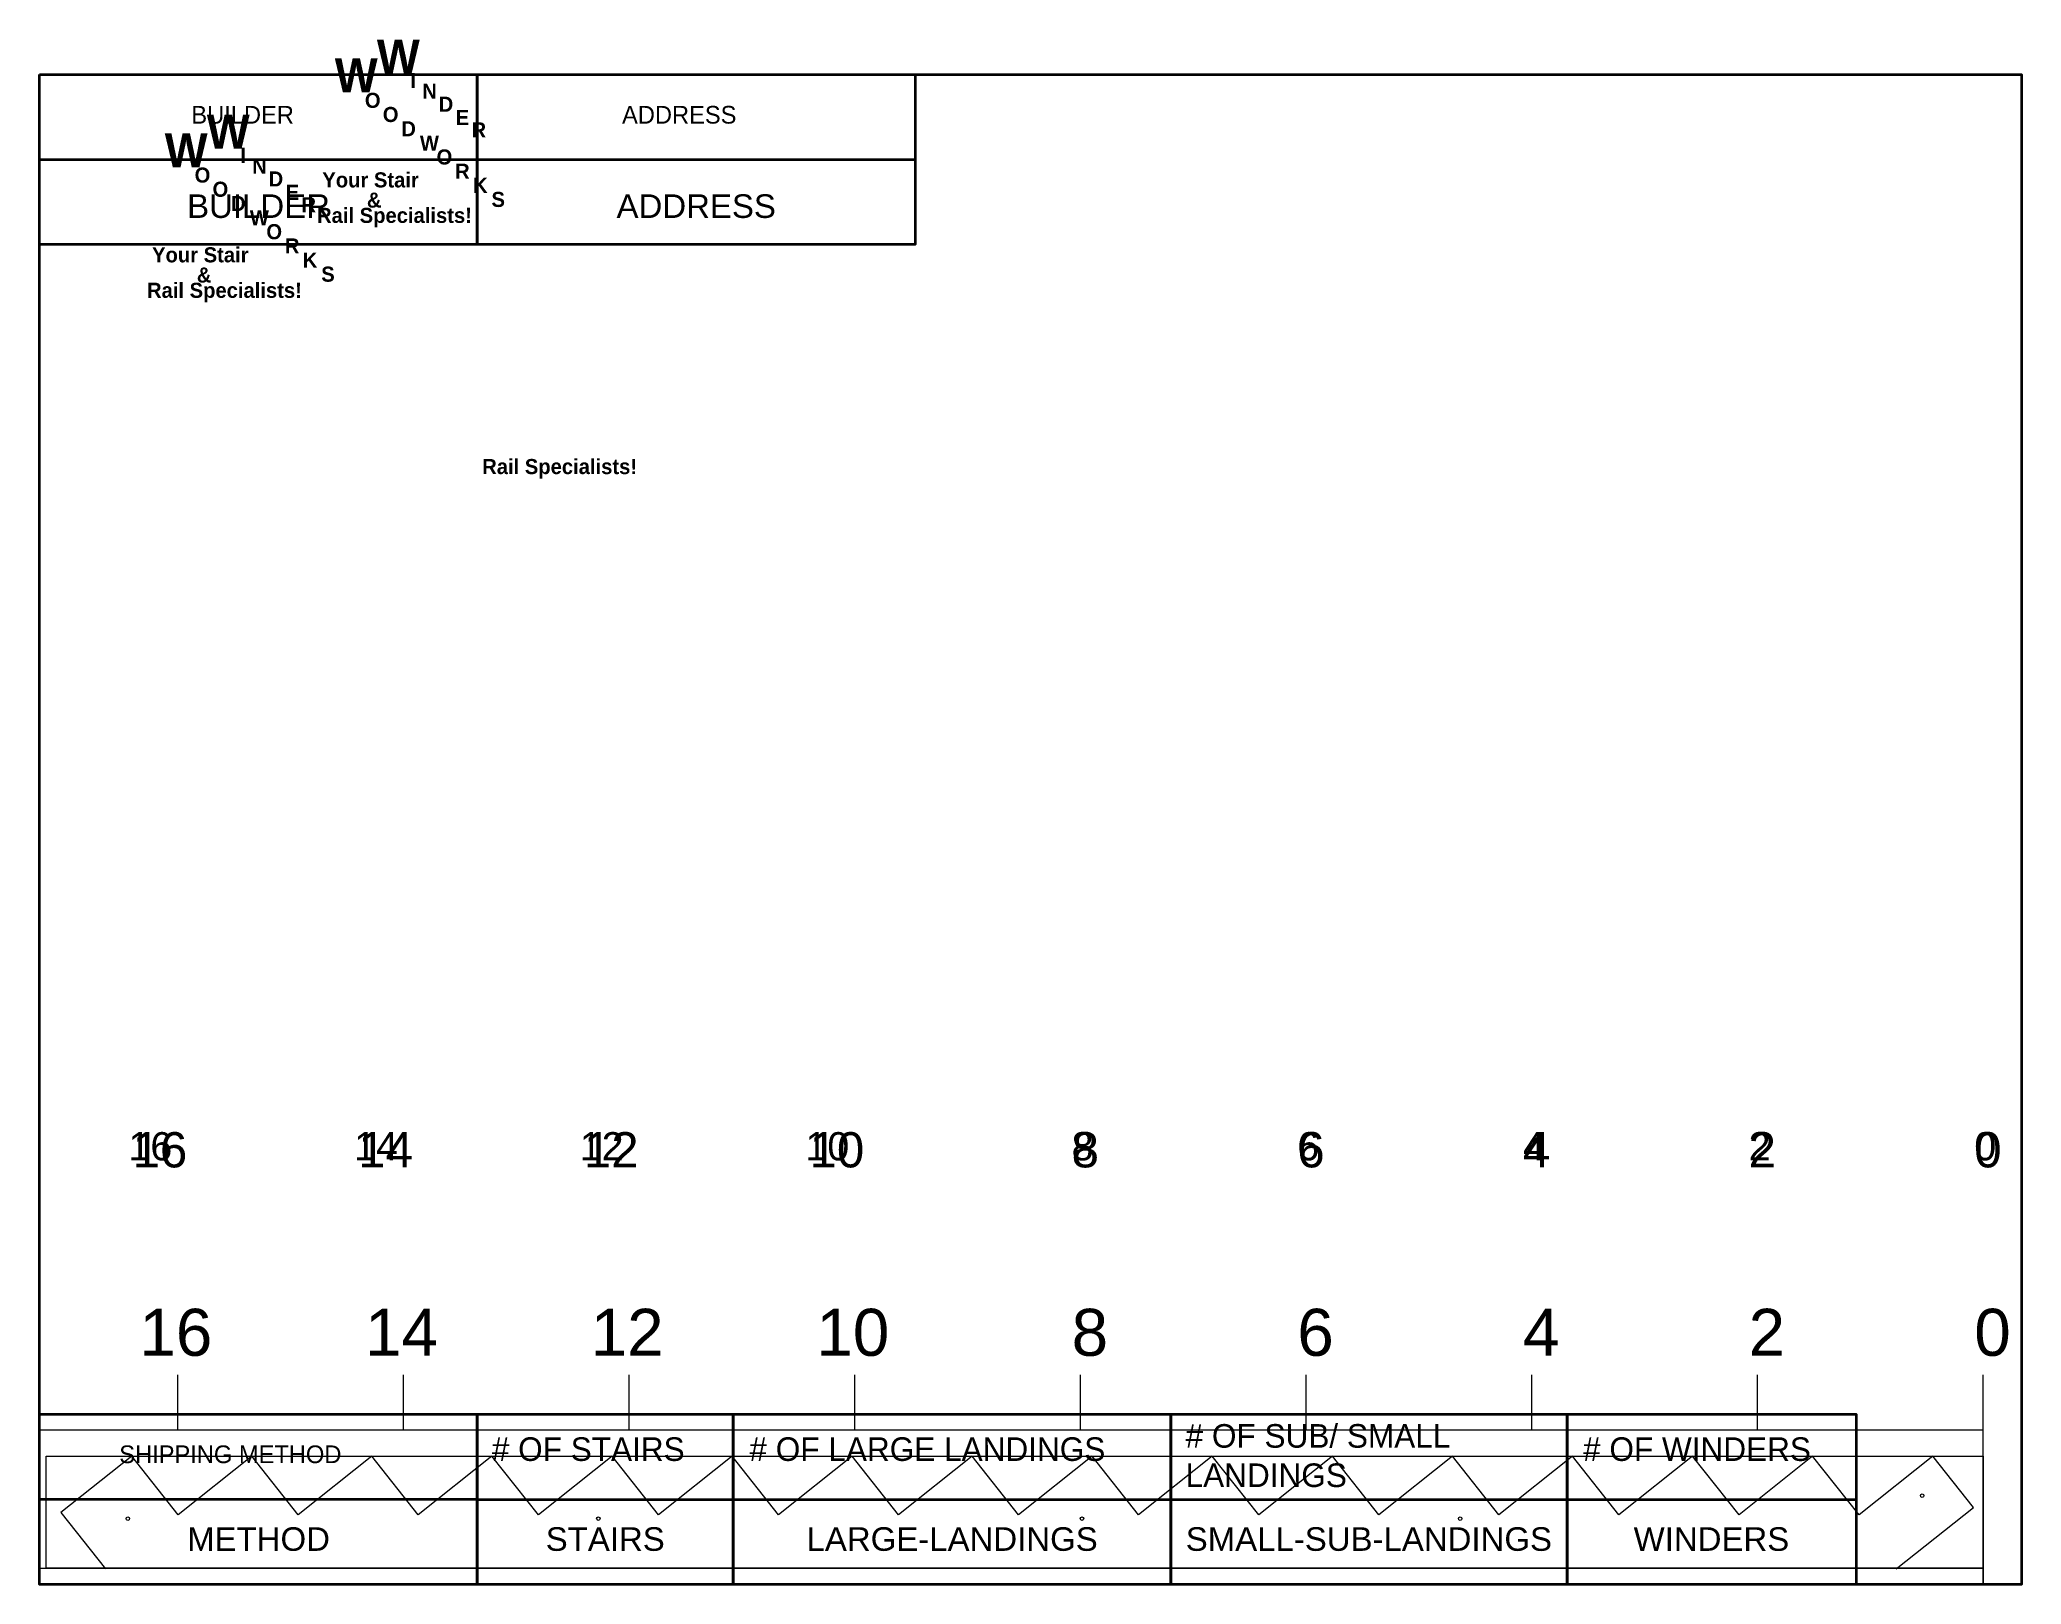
# Paper-space layout 'Landscape Shipping' of a CAD drawing. Header units: inches. Extents: x 0 to 10.5, y 0.1 to 8.3.
# The model-space entities are those that its viewports show. They can reach past a viewport. Long polylines and large blocks are cut down to what shows.
import ezdxf
from ezdxf.enums import TextEntityAlignment as Align

# ---------------------------------------------------------------- set-up
doc = ezdxf.new("R2010")
doc.units = ezdxf.units.IN
doc.header["$MEASUREMENT"] = 0
for name, color, linetype, lineweight in [('Border', 1, 'Continuous', 35), ('Border @ 1', 1, 'Continuous', 35), ('Dimension', 3, 'Continuous', 9), ('Kick', 4, 'Continuous', 9), ('Plywood', 6, 'Continuous', 18), ('Stringer', 7, 'Continuous', 13), ('Stringer @ 1', 7, 'Continuous', 13), ('Stringer @ 16', 7, 'Continuous', 13), ('Stringer @ 19.2', 7, 'Continuous', 13), ('Stringer @ 24', 7, 'Continuous', 13), ('Stringer @ 32', 7, 'Continuous', 13), ('Stringer Template @ 16', 3, 'Continuous', 9), ('Treads', 1, 'Continuous', 15)]:
    doc.layers.add(name, color=color, linetype=linetype, lineweight=lineweight)
doc.styles.add('1-8 Text', font='arial.ttf', dxfattribs={"height": 0.125})
doc.styles.add('3-32 Text', font='arial.ttf', dxfattribs={"height": 0.09375})
doc.styles.add('5-32 Text', font='arial.ttf', dxfattribs={"height": 0.15625})
doc.styles.add('PRINT', font='ARIALUNI.TTF', dxfattribs={"height": 0.125})

# ---------------------------------------------------------------- blocks, each defined once
blk = doc.blocks.new('SHIPPING')
at = {"layer": 'Border @ 1', "style": 'PRINT'}
for tag, p in [('BUILDER', (1.16, -0.697)), ('ADDRESS', (3.479, -0.697)), ('SHIPPING', (1.16, -7.76)), ('STAIRS', (2.997, -7.76)), ('LARGE-LANDINGS', (4.835, -7.76)), ('SMALL-SUB-LANDINGS', (7.043, -7.76)), ('WINDERS', (8.858, -7.76))]:
    blk.add_attdef(tag, text='', height=0.125, dxfattribs=at).set_placement(p, align=Align.MIDDLE_CENTER)
blk = doc.blocks.new('*U17')
at = {"layer": 'Stringer @ 19.2', "insert": (64.7, 0.94), "char_height": 3, "attachment_point": 1, "rotation": 270, "style": '5-32 Text'}
blk.add_mtext_dynamic_manual_height_columns('0', width=8.121, gutter_width=7.5, heights=[0], dxfattribs=at)
at = {"layer": 'Stringer @ 24', "insert": (64.7, 0.94), "char_height": 3.75, "attachment_point": 1, "rotation": 270, "style": '5-32 Text'}
blk.add_mtext_dynamic_manual_height_columns('0', width=10.1513, gutter_width=9.38, heights=[-3.83], dxfattribs=at)
at = {"layer": 'Stringer @ 32', "insert": (45.91, 0.94), "char_height": 5, "attachment_point": 1, "rotation": 270, "style": '5-32 Text'}
blk.add_mtext_dynamic_manual_height_columns('0', width=13.535, gutter_width=12.5, heights=[-5.11], dxfattribs=at)
blk = doc.blocks.new('*U18')
at = {"layer": 'Stringer @ 19.2', "insert": (64.7, 24.94), "char_height": 3, "attachment_point": 1, "rotation": 270, "style": '5-32 Text'}
blk.add_mtext_dynamic_manual_height_columns('2', width=8.121, gutter_width=7.5, heights=[0], dxfattribs=at)
at = {"layer": 'Stringer @ 24', "insert": (64.7, 24.94), "char_height": 3.75, "attachment_point": 1, "rotation": 270, "style": '5-32 Text'}
blk.add_mtext_dynamic_manual_height_columns('2', width=10.1513, gutter_width=9.38, heights=[-3.77], dxfattribs=at)
at = {"layer": 'Stringer @ 32', "insert": (45.91, 24.94), "char_height": 5, "attachment_point": 1, "rotation": 270, "style": '5-32 Text'}
blk.add_mtext_dynamic_manual_height_columns('2', width=13.535, gutter_width=12.5, heights=[-5.02], dxfattribs=at)
blk = doc.blocks.new('*U19')
at = {"layer": 'Stringer @ 19.2', "insert": (64.7, 48.94), "char_height": 3, "attachment_point": 1, "rotation": 270, "style": '5-32 Text'}
blk.add_mtext_dynamic_manual_height_columns('4', width=8.121, gutter_width=7.5, heights=[0], dxfattribs=at)
at = {"layer": 'Stringer @ 24', "insert": (64.7, 48.94), "char_height": 3.75, "attachment_point": 1, "rotation": 270, "style": '5-32 Text'}
blk.add_mtext_dynamic_manual_height_columns('4', width=10.1513, gutter_width=9.38, heights=[-3.75], dxfattribs=at)
at = {"layer": 'Stringer @ 32', "insert": (45.91, 48.94), "char_height": 5, "attachment_point": 1, "rotation": 270, "style": '5-32 Text'}
blk.add_mtext_dynamic_manual_height_columns('4', width=13.535, gutter_width=12.5, heights=[-5], dxfattribs=at)
blk = doc.blocks.new('*U20')
at = {"layer": 'Stringer @ 19.2', "insert": (64.7, 72.94), "char_height": 3, "attachment_point": 1, "rotation": 270, "style": '5-32 Text'}
blk.add_mtext_dynamic_manual_height_columns('6', width=8.121, gutter_width=7.5, heights=[0], dxfattribs=at)
at = {"layer": 'Stringer @ 24', "insert": (64.7, 72.94), "char_height": 3.75, "attachment_point": 1, "rotation": 270, "style": '5-32 Text'}
blk.add_mtext_dynamic_manual_height_columns('6', width=10.1513, gutter_width=9.38, heights=[-3.83], dxfattribs=at)
at = {"layer": 'Stringer @ 32', "insert": (45.91, 72.94), "char_height": 5, "attachment_point": 1, "rotation": 270, "style": '5-32 Text'}
blk.add_mtext_dynamic_manual_height_columns('6', width=13.535, gutter_width=12.5, heights=[-5.11], dxfattribs=at)
blk = doc.blocks.new('*U21')
at = {"layer": 'Stringer @ 19.2', "insert": (64.7, 96.94), "char_height": 3, "attachment_point": 1, "rotation": 270, "style": '5-32 Text'}
blk.add_mtext_dynamic_manual_height_columns('8', width=8.121, gutter_width=7.5, heights=[0], dxfattribs=at)
at = {"layer": 'Stringer @ 24', "insert": (64.7, 96.94), "char_height": 3.75, "attachment_point": 1, "rotation": 270, "style": '5-32 Text'}
blk.add_mtext_dynamic_manual_height_columns('8', width=10.1513, gutter_width=9.38, heights=[-3.83], dxfattribs=at)
at = {"layer": 'Stringer @ 32', "insert": (45.91, 96.94), "char_height": 5, "attachment_point": 1, "rotation": 270, "style": '5-32 Text'}
blk.add_mtext_dynamic_manual_height_columns('8', width=13.535, gutter_width=12.5, heights=[-5.11], dxfattribs=at)
blk = doc.blocks.new('*U22')
at = {"layer": 'Stringer @ 19.2', "insert": (64.7, 126.98), "char_height": 3, "attachment_point": 1, "rotation": 270, "style": '5-32 Text'}
blk.add_mtext_dynamic_manual_height_columns('\\pxqc;10', width=8.121, gutter_width=7.5, heights=[0], dxfattribs=at)
at = {"layer": 'Stringer @ 24', "insert": (64.7, 126.98), "char_height": 3.75, "attachment_point": 1, "rotation": 270, "style": '5-32 Text'}
blk.add_mtext_dynamic_manual_height_columns('\\pxqc;10', width=10.1513, gutter_width=9.38, heights=[-3.83], dxfattribs=at)
at = {"layer": 'Stringer @ 32', "insert": (45.91, 126.98), "char_height": 5, "attachment_point": 1, "rotation": 270, "style": '5-32 Text'}
blk.add_mtext_dynamic_manual_height_columns('\\pxqc;10', width=13.535, gutter_width=12.5, heights=[-5.11], dxfattribs=at)
blk = doc.blocks.new('*U23')
at = {"layer": 'Stringer @ 19.2', "insert": (64.7, 150.98), "char_height": 3, "attachment_point": 1, "rotation": 270, "style": '5-32 Text'}
blk.add_mtext_dynamic_manual_height_columns('\\pxqc;12', width=8.121, gutter_width=7.5, heights=[0], dxfattribs=at)
at = {"layer": 'Stringer @ 24', "insert": (64.7, 150.98), "char_height": 3.75, "attachment_point": 1, "rotation": 270, "style": '5-32 Text'}
blk.add_mtext_dynamic_manual_height_columns('\\pxqc;12', width=10.1513, gutter_width=9.38, heights=[-3.77], dxfattribs=at)
at = {"layer": 'Stringer @ 32', "insert": (45.91, 150.98), "char_height": 5, "attachment_point": 1, "rotation": 270, "style": '5-32 Text'}
blk.add_mtext_dynamic_manual_height_columns('\\pxqc;12', width=13.535, gutter_width=12.5, heights=[-5.02], dxfattribs=at)
blk = doc.blocks.new('*U24')
at = {"layer": 'Stringer @ 19.2', "insert": (64.7, 174.98), "char_height": 3, "attachment_point": 1, "rotation": 270, "style": '5-32 Text'}
blk.add_mtext_dynamic_manual_height_columns('\\pxqc;14', width=8.121, gutter_width=7.5, heights=[0], dxfattribs=at)
at = {"layer": 'Stringer @ 24', "insert": (64.7, 174.98), "char_height": 3.75, "attachment_point": 1, "rotation": 270, "style": '5-32 Text'}
blk.add_mtext_dynamic_manual_height_columns('\\pxqc;14', width=10.1513, gutter_width=9.38, heights=[-3.77], dxfattribs=at)
at = {"layer": 'Stringer @ 32', "insert": (45.91, 174.98), "char_height": 5, "attachment_point": 1, "rotation": 270, "style": '5-32 Text'}
blk.add_mtext_dynamic_manual_height_columns('\\pxqc;14', width=13.535, gutter_width=12.5, heights=[-5.02], dxfattribs=at)
blk = doc.blocks.new('*U25')
at = {"layer": 'Stringer @ 19.2', "insert": (64.7, 198.98), "char_height": 3, "attachment_point": 1, "rotation": 270, "style": '5-32 Text'}
blk.add_mtext_dynamic_manual_height_columns('\\pxqc;16', width=8.121, gutter_width=7.5, heights=[0], dxfattribs=at)
at = {"layer": 'Stringer @ 24', "insert": (64.7, 198.98), "char_height": 3.75, "attachment_point": 1, "rotation": 270, "style": '5-32 Text'}
blk.add_mtext_dynamic_manual_height_columns('\\pxqc;16', width=10.1513, gutter_width=9.38, heights=[-3.83], dxfattribs=at)
at = {"layer": 'Stringer @ 32', "insert": (45.91, 198.98), "char_height": 5, "attachment_point": 1, "rotation": 270, "style": '5-32 Text'}
blk.add_mtext_dynamic_manual_height_columns('\\pxqc;16', width=13.535, gutter_width=12.5, heights=[-5.11], dxfattribs=at)
blk = doc.blocks.new('jigg')
at = {"layer": 'Kick'}
blk.add_lwpolyline([(18.34, 241), (18.34, 0), (14.66, 0), (14.66, 241)], close=True, dxfattribs=at)
at = {"layer": 'Plywood'}
blk.add_lwpolyline([(0, 241), (0, 0), (33, 0), (33, 241)], close=True, dxfattribs=at)
at = {"layer": 'Stringer'}
for p, q in [((33, 192), (38.89, 192)), ((33, 168), (38.89, 168)), ((33, 144), (38.89, 144)), ((33, 120), (38.89, 120)), ((33, 96), (38.89, 96)), ((33, 72), (38.89, 72)), ((33, 48), (38.89, 48)), ((33, 24), (38.89, 24)), ((33, 0), (38.89, 0))]:
    blk.add_line(p, q, dxfattribs=at)
for name in ['*U25', '*U24', '*U23', '*U22', '*U21', '*U20', '*U19', '*U18', '*U17']:
    blk.add_blockref(name, (0, 0), dxfattribs=at)

msp = doc.modelspace()

# ---------------------------------------------------------------- linework, layer by layer
at = {"layer": 'Dimension'}
msp.add_lwpolyline([(0, 18.34), (-206, 18.34), (-206, 30.22), (0, 30.22)], close=True, dxfattribs=at)
msp.add_lwpolyline([(-9.25, 18.27), (-1.04, 24.78), (-5.36, 30.22), (-13.19, 24), (-18.13, 30.22), (-25.96, 24), (-30.9, 30.22), (-38.73, 24), (-43.67, 30.22), (-51.5, 24), (-56.44, 30.22), (-64.27, 24), (-69.21, 30.22), (-77.04, 24), (-81.98, 30.22), (-89.81, 24), (-94.75, 30.22), (-102.58, 24), (-107.51, 30.22), (-115.35, 24), (-120.28, 30.22), (-128.12, 24), (-133.05, 30.22), (-140.88, 24), (-145.82, 30.22), (-153.65, 24), (-158.59, 30.22), (-166.42, 24), (-171.36, 30.22), (-179.19, 24), (-184.13, 30.22), (-191.96, 24), (-196.9, 30.22), (-204.44, 24.23), (-199.68, 18.25)], dxfattribs=at)
at = {"layer": 'Stringer'}
for centre in [(-6.48, 26.04), (-197.31, 23.59), (-147.28, 23.59), (-95.83, 23.59), (-55.62, 23.59)]:
    msp.add_circle(centre, 0.188, dxfattribs=at)

# ---------------------------------------------------------------- block references
at = {"layer": 'Stringer', "rotation": 89.99999999999999}
msp.add_blockref('jigg', (0, 0), dxfattribs=at)

psp = doc.layouts.new('Landscape Shipping')

# ---------------------------------------------------------------- linework, layer by layer
at = {"layer": 'Border'}
for p, q in [((2.365, 7.635), (0.046, 7.635)), ((4.685, 7.635), (2.365, 7.635)), ((2.365, 0.536), (0.046, 0.536)), ((2.365, 0.536), (9.67, 0.536))]:
    psp.add_line(p, q, dxfattribs=at)
for points in [[(0.046, 8.086), (10.546, 8.086), (10.546, 0.086), (0.046, 0.086)], [(0.046, 8.086), (2.365, 8.086), (2.365, 7.185), (0.046, 7.185)], [(2.365, 8.086), (4.685, 8.086), (4.685, 7.185), (2.365, 7.185)], [(0.046, 0.987), (2.365, 0.987), (2.365, 0.086), (0.046, 0.086)], [(2.365, 0.987), (3.721, 0.987), (3.721, 0.086), (2.365, 0.086)], [(3.721, 0.987), (6.04, 0.987), (6.04, 0.086), (3.721, 0.086)], [(6.04, 0.987), (8.139, 0.987), (8.139, 0.086), (6.04, 0.086)], [(8.139, 0.987), (9.67, 0.987), (9.67, 0.086), (8.139, 0.086)]]:
    psp.add_lwpolyline(points, close=True, dxfattribs=at)

# ---------------------------------------------------------------- block references
psp.add_blockref('SHIPPING', (0.046, 8.086), dxfattribs=at).add_auto_attribs({'BUILDER': 'BUILDER', 'ADDRESS': 'ADDRESS', 'SHIPPING': 'METHOD', 'STAIRS': 'STAIRS', 'LARGE-LANDINGS': 'LARGE-LANDINGS', 'SMALL-SUB-LANDINGS': 'SMALL-SUB-LANDINGS', 'WINDERS': 'WINDERS'})

# ---------------------------------------------------------------- texts
at = {"layer": 'Stringer @ 1', "attachment_point": 1}
for s, width, heights, insert, char_height, style in [('{\\fHigh Tower Text|b0|i0|c0|p18;BUILDER}', 2.21487, [-0.0958], (0.85, 7.92), 0.09375, '3-32 Text'), ('{\\fHigh Tower Text|b0|i0|c0|p18;ADDRESS}', 2.21487, [-0.0958], (3.132, 7.92), 0.09375, '3-32 Text'), ('{\\fHigh Tower Text|b0|i0|c0|p18;# OF STAIRS}', 1.65676, [-0.133], (2.442, 0.865), 0.125, '1-8 Text'), ('{\\fHigh Tower Text|b0|i0|c0|p18;# OF LARGE LANDINGS}', 2.21487, [-0.133], (3.807, 0.865), 0.125, '1-8 Text'), ('{\\fHigh Tower Text|b0|i0|c0|p18;# OF SUB/ SMALL LANDINGS}', 2.05113, [-0.351], (6.118, 0.935), 0.125, '1-8 Text'), ('{\\fHigh Tower Text|b0|i0|c0|p18;# OF WINDERS}', 1.65676, [-0.133], (8.224, 0.865), 0.125, '1-8 Text'), ('{\\fHigh Tower Text|b0|i0|c0|p18;SHIPPING METHOD}', 2.21487, [-0.0965], (0.468, 0.822), 0.09375, '3-32 Text')]:
    psp.add_mtext_dynamic_manual_height_columns(s, width=width, gutter_width=0.625, heights=heights, dxfattribs=dict(at, insert=insert, char_height=char_height, style=style))
at = {"layer": 'Stringer @ 16', "char_height": 0.08, "attachment_point": 1, "style": '3-32 Text'}
for s, width, heights, insert in [('\\pxsm0.75;{\\fStylus BT|b1|i0|c0|p34;    Your Stair\\P    }', 201.73992, [-0.201], (1.425, 7.568)), ('\\pxsm0.75;{\\fStylus BT|b1|i0|c0|p34;   &    }', 201.73992, [-0.101], (1.691, 7.461)), ('{\\fStylus BT|b1|i0|c0|p34;Rail Specialists!}', 84.46821, [-0.111], (1.516, 7.38)), ('\\pxsm0.75;{\\fStylus BT|b1|i0|c0|p34;    Your Stair\\P    }', 201.73992, [-0.201], (0.523, 7.171)), ('\\pxsm0.75;{\\fStylus BT|b1|i0|c0|p34;   &    }', 201.73992, [-0.101], (0.79, 7.064)), ('{\\fStylus BT|b1|i0|c0|p34;Rail Specialists!}', 84.46821, [-0.111], (0.615, 6.983)), ('{\\fStylus BT|b1|i0|c0|p34;Rail Specialists!}', 84.46821, [-0.111], (2.391, 6.049))]:
    psp.add_mtext_dynamic_manual_height_columns(s, width=width, gutter_width=10, heights=heights, dxfattribs=dict(at, insert=insert))
at = {"layer": 'Stringer Template @ 16', "style": '3-32 Text'}
for s, heights, insert, char_height, attachment_point in [('{\\fSuperFrench|b1|i0|c2|p2;W}', [-0.185], (1.833, 8.271), 0.18, 1), ('{\\fSuperFrench|b1|i0|c2|p2;W}', [-0.185], (1.61, 8.172), 0.18, 1), ('{\\fSuperFrench|b1|i0|c2|p2;I}', [-0.08], (2.025, 8.055), 0.08, 5), ('{\\fSuperFrench|b1|i0|c2|p2;O}', [-0.0823], (1.811, 7.949), 0.08, 5), ('{\\fSuperFrench|b1|i0|c2|p2;N}', [-0.08], (2.112, 7.998), 0.08, 5), ('{\\fSuperFrench|b1|i0|c2|p2;O}', [-0.0823], (1.906, 7.874), 0.08, 5), ('{\\fSuperFrench|b1|i0|c2|p2;D}', [-0.08], (2.199, 7.929), 0.08, 5), ('{\\fSuperFrench|b1|i0|c2|p2;E}', [-0.08], (2.286, 7.859), 0.08, 5), ('{\\fSuperFrench|b1|i0|c2|p2;W}', [-0.185], (0.709, 7.775), 0.18, 1), ('{\\fSuperFrench|b1|i0|c2|p2;W}', [-0.185], (0.932, 7.874), 0.18, 1), ('{\\fSuperFrench|b1|i0|c2|p2;D}', [-0.08], (2.001, 7.799), 0.08, 5), ('{\\fSuperFrench|b1|i0|c2|p2;R}', [-0.0828], (2.373, 7.793), 0.08, 5), ('{\\fSuperFrench|b1|i0|c2|p2;I}', [-0.08], (1.124, 7.658), 0.08, 5), ('{\\fSuperFrench|b1|i0|c2|p2;W}', [-0.0823], (2.061, 7.763), 0.08, 1), ('{\\fSuperFrench|b1|i0|c2|p2;O}', [-0.0823], (2.191, 7.649), 0.08, 5), ('{\\fSuperFrench|b1|i0|c2|p2;O}', [-0.0823], (0.909, 7.553), 0.08, 5), ('{\\fSuperFrench|b1|i0|c2|p2;N}', [-0.08], (1.211, 7.601), 0.08, 5), ('{\\fSuperFrench|b1|i0|c2|p2;D}', [-0.08], (1.298, 7.533), 0.08, 5), ('{\\fSuperFrench|b1|i0|c2|p2;R}', [-0.0828], (2.286, 7.574), 0.08, 5), ('{\\fSuperFrench|b1|i0|c2|p2;O}', [-0.0823], (1.004, 7.478), 0.08, 5), ('{\\fSuperFrench|b1|i0|c2|p2;E}', [-0.08], (1.385, 7.462), 0.08, 5), ('{\\fSuperFrench|b1|i0|c2|p2;K}', [-0.08], (2.381, 7.499), 0.08, 5), ('{\\fSuperFrench|b1|i0|c2|p2;S}', [-0.0829], (2.476, 7.424), 0.08, 5), ('{\\fSuperFrench|b1|i0|c2|p2;D}', [-0.08], (1.099, 7.403), 0.08, 5), ('{\\fSuperFrench|b1|i0|c2|p2;W}', [-0.0823], (1.16, 7.367), 0.08, 1), ('{\\fSuperFrench|b1|i0|c2|p2;R}', [-0.0828], (1.472, 7.396), 0.08, 5), ('{\\fSuperFrench|b1|i0|c2|p2;O}', [-0.0823], (1.289, 7.253), 0.08, 5), ('{\\fSuperFrench|b1|i0|c2|p2;R}', [-0.0828], (1.384, 7.178), 0.08, 5), ('{\\fSuperFrench|b1|i0|c2|p2;K}', [-0.08], (1.479, 7.103), 0.08, 5), ('{\\fSuperFrench|b1|i0|c2|p2;S}', [-0.0829], (1.574, 7.028), 0.08, 5)]:
    psp.add_mtext_dynamic_manual_height_columns(s, width=46.54479, gutter_width=10, heights=heights, dxfattribs=dict(at, insert=insert, char_height=char_height, attachment_point=attachment_point))

# ---------------------------------------------------------------- viewports
at = {"layer": 'Treads', "view_target_point": (72.211, 81.436)}
vp = psp.add_viewport(center=(5.296, 4.086), size=(10.5, 8), view_center_point=(-173.528, 15.459), view_height=160.58216, dxfattribs=at)
vp.dxf.flags = 0x10000  # cut along an outline
vp.dxf.clipping_boundary_handle = psp.add_lwpolyline([(0.046, 8.086), (10.546, 8.086), (10.546, 0.086), (0.046, 0.086)], format="xyb", close=True, dxfattribs={"invisible": 1}).dxf.handle

doc.saveas('drawing.dxf')
